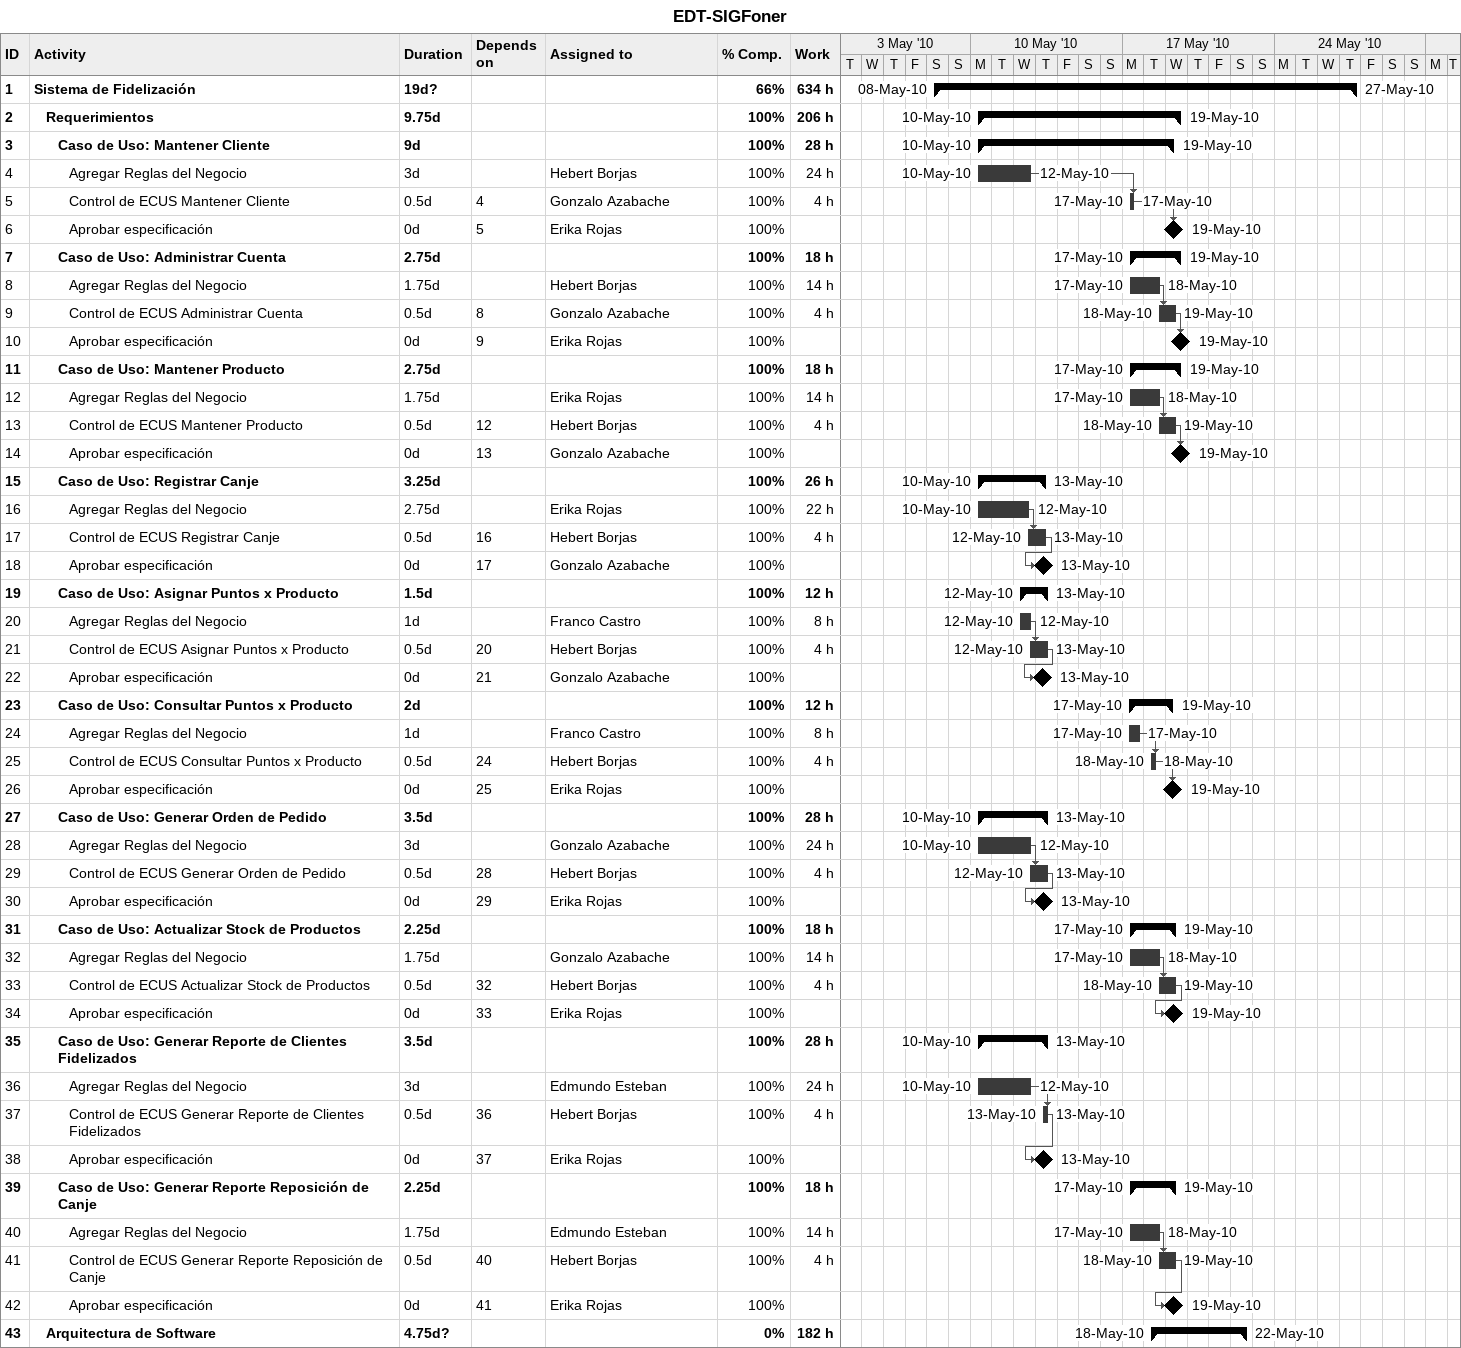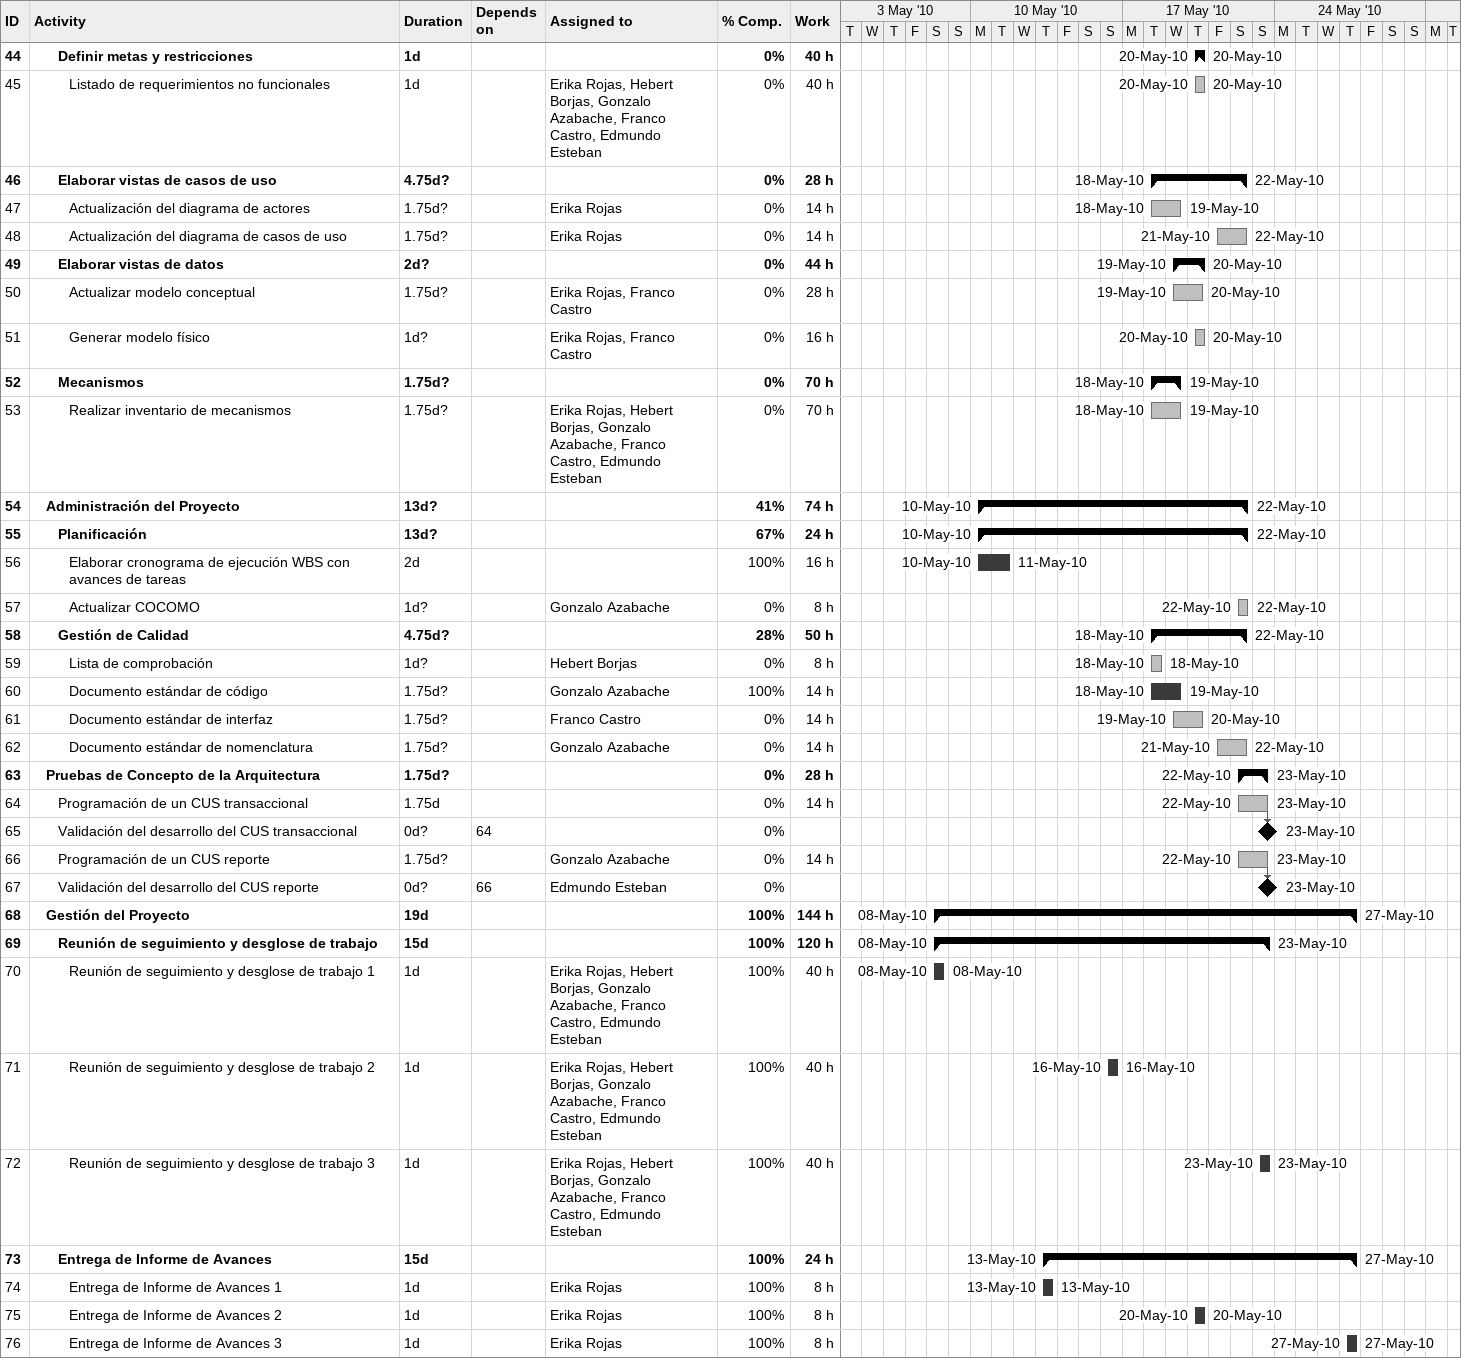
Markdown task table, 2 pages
EDT-SIGFoner

| ID | Level | Task | Duration | Start | Finish | Predecessors | Resources | % complete | Work (h) |
|---|---|---|---|---|---|---|---|---|---|
| 1 | 1 | **Sistema de Fidelización** | 19d? | 2010-05-08 | 2010-05-27 |  |  | 66 | 634 |
| 2 | 2 | **Requerimientos** | 9.75d | 2010-05-10 | 2010-05-19 |  |  | 100 | 206 |
| 3 | 3 | **Caso de Uso: Mantener Cliente** | 9d | 2010-05-10 | 2010-05-19 |  |  | 100 | 28 |
| 4 | 4 | Agregar Reglas del Negocio | 3d | 2010-05-10 | 2010-05-12 |  | Hebert Borjas | 100 | 24 |
| 5 | 4 | Control de ECUS Mantener Cliente | 0.5d | 2010-05-17 | 2010-05-17 | 4 | Gonzalo Azabache | 100 | 4 |
| 6 | 4 | Aprobar especificación | 0d | 2010-05-19 | 2010-05-19 | 5 | Erika Rojas | 100 |  |
| 7 | 3 | **Caso de Uso: Administrar Cuenta** | 2.75d | 2010-05-17 | 2010-05-19 |  |  | 100 | 18 |
| 8 | 4 | Agregar Reglas del Negocio | 1.75d | 2010-05-17 | 2010-05-18 |  | Hebert Borjas | 100 | 14 |
| 9 | 4 | Control de ECUS Administrar Cuenta | 0.5d | 2010-05-18 | 2010-05-19 | 8 | Gonzalo Azabache | 100 | 4 |
| 10 | 4 | Aprobar especificación | 0d | 2010-05-19 | 2010-05-19 | 9 | Erika Rojas | 100 |  |
| 11 | 3 | **Caso de Uso: Mantener Producto** | 2.75d | 2010-05-17 | 2010-05-19 |  |  | 100 | 18 |
| 12 | 4 | Agregar Reglas del Negocio | 1.75d | 2010-05-17 | 2010-05-18 |  | Erika Rojas | 100 | 14 |
| 13 | 4 | Control de ECUS Mantener Producto | 0.5d | 2010-05-18 | 2010-05-19 | 12 | Hebert Borjas | 100 | 4 |
| 14 | 4 | Aprobar especificación | 0d | 2010-05-19 | 2010-05-19 | 13 | Gonzalo Azabache | 100 |  |
| 15 | 3 | **Caso de Uso: Registrar Canje** | 3.25d | 2010-05-10 | 2010-05-13 |  |  | 100 | 26 |
| 16 | 4 | Agregar Reglas del Negocio | 2.75d | 2010-05-10 | 2010-05-12 |  | Erika Rojas | 100 | 22 |
| 17 | 4 | Control de ECUS Registrar Canje | 0.5d | 2010-05-12 | 2010-05-13 | 16 | Hebert Borjas | 100 | 4 |
| 18 | 4 | Aprobar especificación | 0d | 2010-05-13 | 2010-05-13 | 17 | Gonzalo Azabache | 100 |  |
| 19 | 3 | **Caso de Uso: Asignar Puntos x Producto** | 1.5d | 2010-05-12 | 2010-05-13 |  |  | 100 | 12 |
| 20 | 4 | Agregar Reglas del Negocio | 1d | 2010-05-12 | 2010-05-12 |  | Franco Castro | 100 | 8 |
| 21 | 4 | Control de ECUS Asignar Puntos x Producto | 0.5d | 2010-05-12 | 2010-05-13 | 20 | Hebert Borjas | 100 | 4 |
| 22 | 4 | Aprobar especificación | 0d | 2010-05-13 | 2010-05-13 | 21 | Gonzalo Azabache | 100 |  |
| 23 | 3 | **Caso de Uso: Consultar Puntos x Producto** | 2d | 2010-05-17 | 2010-05-19 |  |  | 100 | 12 |
| 24 | 4 | Agregar Reglas del Negocio | 1d | 2010-05-17 | 2010-05-17 |  | Franco Castro | 100 | 8 |
| 25 | 4 | Control de ECUS Consultar Puntos x Producto | 0.5d | 2010-05-18 | 2010-05-18 | 24 | Hebert Borjas | 100 | 4 |
| 26 | 4 | Aprobar especificación | 0d | 2010-05-19 | 2010-05-19 | 25 | Erika Rojas | 100 |  |
| 27 | 3 | **Caso de Uso: Generar Orden de Pedido** | 3.5d | 2010-05-10 | 2010-05-13 |  |  | 100 | 28 |
| 28 | 4 | Agregar Reglas del Negocio | 3d | 2010-05-10 | 2010-05-12 |  | Gonzalo Azabache | 100 | 24 |
| 29 | 4 | Control de ECUS Generar Orden de Pedido | 0.5d | 2010-05-12 | 2010-05-13 | 28 | Hebert Borjas | 100 | 4 |
| 30 | 4 | Aprobar especificación | 0d | 2010-05-13 | 2010-05-13 | 29 | Erika Rojas | 100 |  |
| 31 | 3 | **Caso de Uso: Actualizar Stock de Productos** | 2.25d | 2010-05-17 | 2010-05-19 |  |  | 100 | 18 |
| 32 | 4 | Agregar Reglas del Negocio | 1.75d | 2010-05-17 | 2010-05-18 |  | Gonzalo Azabache | 100 | 14 |
| 33 | 4 | Control de ECUS Actualizar Stock de Productos | 0.5d | 2010-05-18 | 2010-05-19 | 32 | Hebert Borjas | 100 | 4 |
| 34 | 4 | Aprobar especificación | 0d | 2010-05-19 | 2010-05-19 | 33 | Erika Rojas | 100 |  |
| 35 | 3 | **Caso de Uso: Generar Reporte de Clientes Fidelizados** | 3.5d | 2010-05-10 | 2010-05-13 |  |  | 100 | 28 |
| 36 | 4 | Agregar Reglas del Negocio | 3d | 2010-05-10 | 2010-05-12 |  | Edmundo Esteban | 100 | 24 |
| 37 | 4 | Control de ECUS Generar Reporte de Clientes Fidelizados | 0.5d | 2010-05-13 | 2010-05-13 | 36 | Hebert Borjas | 100 | 4 |
| 38 | 4 | Aprobar especificación | 0d | 2010-05-13 | 2010-05-13 | 37 | Erika Rojas | 100 |  |
| 39 | 3 | **Caso de Uso: Generar Reporte Reposición de Canje** | 2.25d | 2010-05-17 | 2010-05-19 |  |  | 100 | 18 |
| 40 | 4 | Agregar Reglas del Negocio | 1.75d | 2010-05-17 | 2010-05-18 |  | Edmundo Esteban | 100 | 14 |
| 41 | 4 | Control de ECUS Generar Reporte Reposición de Canje | 0.5d | 2010-05-18 | 2010-05-19 | 40 | Hebert Borjas | 100 | 4 |
| 42 | 4 | Aprobar especificación | 0d | 2010-05-19 | 2010-05-19 | 41 | Erika Rojas | 100 |  |
| 43 | 2 | **Arquitectura de Software** | 4.75d? | 2010-05-18 | 2010-05-22 |  |  | 0 | 182 |
| 44 | 3 | **Definir metas y restricciones** | 1d | 2010-05-20 | 2010-05-20 |  |  | 0 | 40 |
| 45 | 4 | Listado de requerimientos no funcionales | 1d | 2010-05-20 | 2010-05-20 |  | Erika Rojas, Hebert Borjas, Gonzalo Azabache, Franco Castro, Edmundo Esteban | 0 | 40 |
| 46 | 3 | **Elaborar vistas de casos de uso** | 4.75d? | 2010-05-18 | 2010-05-22 |  |  | 0 | 28 |
| 47 | 4 | Actualización del diagrama de actores | 1.75d? | 2010-05-18 | 2010-05-19 |  | Erika Rojas | 0 | 14 |
| 48 | 4 | Actualización del diagrama de casos de uso | 1.75d? | 2010-05-21 | 2010-05-22 |  | Erika Rojas | 0 | 14 |
| 49 | 3 | **Elaborar vistas de datos** | 2d? | 2010-05-19 | 2010-05-20 |  |  | 0 | 44 |
| 50 | 4 | Actualizar modelo conceptual | 1.75d? | 2010-05-19 | 2010-05-20 |  | Erika Rojas, Franco Castro | 0 | 28 |
| 51 | 4 | Generar modelo físico | 1d? | 2010-05-20 | 2010-05-20 |  | Erika Rojas, Franco Castro | 0 | 16 |
| 52 | 3 | **Mecanismos** | 1.75d? | 2010-05-18 | 2010-05-19 |  |  | 0 | 70 |
| 53 | 4 | Realizar inventario de mecanismos | 1.75d? | 2010-05-18 | 2010-05-19 |  | Erika Rojas, Hebert Borjas, Gonzalo Azabache, Franco Castro, Edmundo Esteban | 0 | 70 |
| 54 | 2 | **Administración del Proyecto** | 13d? | 2010-05-10 | 2010-05-22 |  |  | 41 | 74 |
| 55 | 3 | **Planificación** | 13d? | 2010-05-10 | 2010-05-22 |  |  | 67 | 24 |
| 56 | 4 | Elaborar cronograma de ejecución WBS con avances de tareas | 2d | 2010-05-10 | 2010-05-11 |  |  | 100 | 16 |
| 57 | 4 | Actualizar COCOMO | 1d? | 2010-05-22 | 2010-05-22 |  | Gonzalo Azabache | 0 | 8 |
| 58 | 3 | **Gestión de Calidad** | 4.75d? | 2010-05-18 | 2010-05-22 |  |  | 28 | 50 |
| 59 | 4 | Lista de comprobación | 1d? | 2010-05-18 | 2010-05-18 |  | Hebert Borjas | 0 | 8 |
| 60 | 4 | Documento estándar de código | 1.75d? | 2010-05-18 | 2010-05-19 |  | Gonzalo Azabache | 100 | 14 |
| 61 | 4 | Documento estándar de interfaz | 1.75d? | 2010-05-19 | 2010-05-20 |  | Franco Castro | 0 | 14 |
| 62 | 4 | Documento estándar de nomenclatura | 1.75d? | 2010-05-21 | 2010-05-22 |  | Gonzalo Azabache | 0 | 14 |
| 63 | 2 | **Pruebas de Concepto de la Arquitectura** | 1.75d? | 2010-05-22 | 2010-05-23 |  |  | 0 | 28 |
| 64 | 3 | Programación de un CUS transaccional | 1.75d | 2010-05-22 | 2010-05-23 |  |  | 0 | 14 |
| 65 | 3 | Validación del desarrollo del CUS transaccional | 0d? | 2010-05-23 | 2010-05-23 | 64 |  | 0 |  |
| 66 | 3 | Programación de un CUS reporte | 1.75d? | 2010-05-22 | 2010-05-23 |  | Gonzalo Azabache | 0 | 14 |
| 67 | 3 | Validación del desarrollo del CUS reporte | 0d? | 2010-05-23 | 2010-05-23 | 66 | Edmundo Esteban | 0 |  |
| 68 | 2 | **Gestión del Proyecto** | 19d | 2010-05-08 | 2010-05-27 |  |  | 100 | 144 |
| 69 | 3 | **Reunión de seguimiento y desglose de trabajo** | 15d | 2010-05-08 | 2010-05-23 |  |  | 100 | 120 |
| 70 | 4 | Reunión de seguimiento y desglose de trabajo 1 | 1d | 2010-05-08 | 2010-05-08 |  | Erika Rojas, Hebert Borjas, Gonzalo Azabache, Franco Castro, Edmundo Esteban | 100 | 40 |
| 71 | 4 | Reunión de seguimiento y desglose de trabajo 2 | 1d | 2010-05-16 | 2010-05-16 |  | Erika Rojas, Hebert Borjas, Gonzalo Azabache, Franco Castro, Edmundo Esteban | 100 | 40 |
| 72 | 4 | Reunión de seguimiento y desglose de trabajo 3 | 1d | 2010-05-23 | 2010-05-23 |  | Erika Rojas, Hebert Borjas, Gonzalo Azabache, Franco Castro, Edmundo Esteban | 100 | 40 |
| 73 | 3 | **Entrega de Informe de Avances** | 15d | 2010-05-13 | 2010-05-27 |  |  | 100 | 24 |
| 74 | 4 | Entrega de Informe de Avances 1 | 1d | 2010-05-13 | 2010-05-13 |  | Erika Rojas | 100 | 8 |
| 75 | 4 | Entrega de Informe de Avances 2 | 1d | 2010-05-20 | 2010-05-20 |  | Erika Rojas | 100 | 8 |
| 76 | 4 | Entrega de Informe de Avances 3 | 1d | 2010-05-27 | 2010-05-27 |  | Erika Rojas | 100 | 8 |
